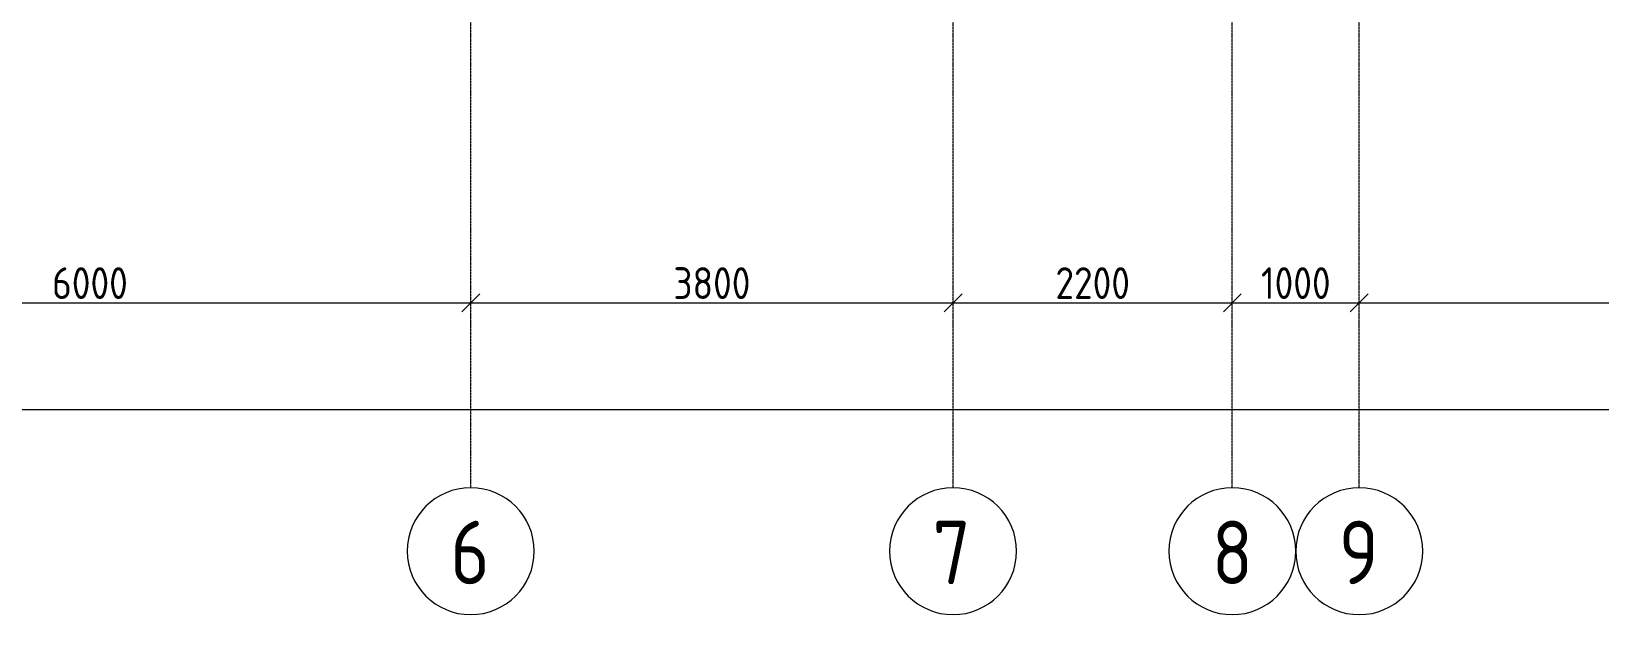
# Model space of a CAD drawing. Header units: millimetres. Extents: x -56773 to 221258, y -262288 to 26541.
# Drawn here: x 5338 to 17694, y -11974 to -7378 of the extents above; entities that cross this region are included whole.
import ezdxf

# ---------------------------------------------------------------- set-up
doc = ezdxf.new("R2010")
doc.units = ezdxf.units.MM
doc.linetypes.add('ADSK_Линия сетки', pattern=[25, 20, -2.5, 0, -2.5])
doc.layers.add('Оси', color=7, linetype='Continuous', lineweight=9)
doc.layers.add('Размеры', color=7, linetype='Continuous', lineweight=9)
doc.styles.add('GOST Common', font='', dxfattribs={"width": 0.9, "height": 500})
doc.styles.add('GOST Common_2', font='', dxfattribs={"width": 0.9, "height": 250})
doc.styles.get('GOST Common').set_extended_font_data('GOST Common')
doc.styles.get('GOST Common_2').set_extended_font_data('GOST Common')
doc.dimstyles.new('ADSK_Основной_2_5_мм', dxfattribs={"dimscale": 304.8, "dimtxt": 251.428749, "dimasz": 0.463911, "dimexe": 0.492126, "dimexo": 0.984252, "dimgap": 0.098425, "dimtad": 1, "dimrnd": 0.01, "dimdsep": 46, "dimtxsty": 'GOST Common_2', "dimblk1": 'OBLIQUE', "dimblk2": 'OBLIQUE', "dimsah": 1, "dimcen": 0.09, "dimdle": 0.492126, "dimazin": 2, "dimtfac": 1, "dimtdec": 4, "dimtix": 1, "dimtmove": 0, "dimatfit": 3, "dimfxl": 1, "dimtvp": 1, "dimtolj": 1, "dimtzin": 0, "dimlwd": 20, "dimlwe": 20, "dimarcsym": 2})

# ---------------------------------------------------------------- blocks, each defined once
blk = doc.blocks.new('Ось сетки - Круг_Ø10 мм-8259-Кладочный план подвала')
at = {"layer": 'Оси', "lineweight": 20}
for start, end in [(360, 180), (180, 360)]:
    blk.add_arc((0, 0), 5, start, end, dxfattribs=at)
blk = doc.blocks.new('_Oblique')
at = {"color": 0, "linetype": 'ByBlock', "lineweight": -2}
blk.add_line((-0.5, -0.5), (0.5, 0.5), dxfattribs=at)
blk = doc.blocks.new('DIMBLOCK5-Кладочный план подвала')
at = {"layer": 'Defpoints', "color": 0, "lineweight": 25, "transparency": 16777216}
for p in [(2800, -9417), (8800, -9417), (8800, -9517)]:
    blk.add_point(p, dxfattribs=at)
at = {"layer": 'Размеры', "color": 0, "lineweight": 20, "transparency": 16777216}
for p, q in [((2650, -9517), (8950, -9517)), ((2800, -9717), (2800, -9667)), ((8800, -9717), (8800, -9667))]:
    blk.add_line(p, q, dxfattribs=at)
at = {"layer": 'Размеры', "color": 0, "lineweight": 20, "transparency": 16777216, "xscale": 141.4, "yscale": 141.4, "zscale": 141.4, "rotation": 180}
blk.add_blockref('_Oblique', (2800, -9517), dxfattribs=at)
at = {"layer": 'Размеры', "color": 0, "lineweight": 20, "transparency": 16777216, "xscale": 141.4, "yscale": 141.4, "zscale": 141.4}
blk.add_blockref('_Oblique', (8800, -9517), dxfattribs=at)
at = {"layer": 'Размеры', "color": 0, "lineweight": 9, "transparency": 16777216, "insert": (5800, -9362), "char_height": 250, "width": 756.84, "attachment_point": 5, "style": 'GOST Common_2'}
blk.add_mtext('\\A1;6000', dxfattribs=at)
blk = doc.blocks.new('DIMBLOCK6-Кладочный план подвала')
at = {"layer": 'Defpoints', "color": 0, "lineweight": 25, "transparency": 16777216}
for p in [(8800, -9417), (12600, -9417), (12600, -9517)]:
    blk.add_point(p, dxfattribs=at)
at = {"layer": 'Размеры', "color": 0, "lineweight": 20, "transparency": 16777216}
for p, q in [((8650, -9517), (12750, -9517)), ((8800, -9717), (8800, -9667)), ((12600, -9717), (12600, -9667))]:
    blk.add_line(p, q, dxfattribs=at)
at = {"layer": 'Размеры', "color": 0, "lineweight": 20, "transparency": 16777216, "xscale": 141.4, "yscale": 141.4, "zscale": 141.4, "rotation": 180}
blk.add_blockref('_Oblique', (8800, -9517), dxfattribs=at)
at = {"layer": 'Размеры', "color": 0, "lineweight": 20, "transparency": 16777216, "xscale": 141.4, "yscale": 141.4, "zscale": 141.4}
blk.add_blockref('_Oblique', (12600, -9517), dxfattribs=at)
at = {"layer": 'Размеры', "color": 0, "lineweight": 9, "transparency": 16777216, "insert": (10700, -9362), "char_height": 250, "width": 756.84, "attachment_point": 5, "style": 'GOST Common_2'}
blk.add_mtext('\\A1;3800', dxfattribs=at)
blk = doc.blocks.new('DIMBLOCK7-Кладочный план подвала')
at = {"layer": 'Defpoints', "color": 0, "lineweight": 25, "transparency": 16777216}
for p in [(12600, -9417), (14800, -9417), (14800, -9517)]:
    blk.add_point(p, dxfattribs=at)
at = {"layer": 'Размеры', "color": 0, "lineweight": 20, "transparency": 16777216}
for p, q in [((12450, -9517), (14950, -9517)), ((12600, -9717), (12600, -9667)), ((14800, -9717), (14800, -9667))]:
    blk.add_line(p, q, dxfattribs=at)
at = {"layer": 'Размеры', "color": 0, "lineweight": 20, "transparency": 16777216, "xscale": 141.4, "yscale": 141.4, "zscale": 141.4, "rotation": 180}
blk.add_blockref('_Oblique', (12600, -9517), dxfattribs=at)
at = {"layer": 'Размеры', "color": 0, "lineweight": 20, "transparency": 16777216, "xscale": 141.4, "yscale": 141.4, "zscale": 141.4}
blk.add_blockref('_Oblique', (14800, -9517), dxfattribs=at)
at = {"layer": 'Размеры', "color": 0, "lineweight": 9, "transparency": 16777216, "insert": (13700, -9362), "char_height": 250, "width": 756.84, "attachment_point": 5, "style": 'GOST Common_2'}
blk.add_mtext('\\A1;2200', dxfattribs=at)
blk = doc.blocks.new('DIMBLOCK8-Кладочный план подвала')
at = {"layer": 'Defpoints', "color": 0, "lineweight": 25, "transparency": 16777216}
for p in [(14800, -9417), (15800, -9417), (15800, -9517)]:
    blk.add_point(p, dxfattribs=at)
at = {"layer": 'Размеры', "color": 0, "lineweight": 20, "transparency": 16777216}
for p, q in [((14650, -9517), (15950, -9517)), ((14800, -9717), (14800, -9667)), ((15800, -9717), (15800, -9667))]:
    blk.add_line(p, q, dxfattribs=at)
at = {"layer": 'Размеры', "color": 0, "lineweight": 20, "transparency": 16777216, "xscale": 141.4, "yscale": 141.4, "zscale": 141.4, "rotation": 180}
blk.add_blockref('_Oblique', (14800, -9517), dxfattribs=at)
at = {"layer": 'Размеры', "color": 0, "lineweight": 20, "transparency": 16777216, "xscale": 141.4, "yscale": 141.4, "zscale": 141.4}
blk.add_blockref('_Oblique', (15800, -9517), dxfattribs=at)
at = {"layer": 'Размеры', "color": 0, "lineweight": 9, "transparency": 16777216, "insert": (15300, -9362), "char_height": 250, "width": 700.59, "attachment_point": 5, "style": 'GOST Common_2'}
blk.add_mtext('\\A1;1000', dxfattribs=at)
blk = doc.blocks.new('DIMBLOCK9-Кладочный план подвала')
at = {"layer": 'Defpoints', "color": 0, "lineweight": 25, "transparency": 16777216}
for p in [(15800, -9417), (21800, -9417), (21800, -9517)]:
    blk.add_point(p, dxfattribs=at)
at = {"layer": 'Размеры', "color": 0, "lineweight": 20, "transparency": 16777216}
for p, q in [((15650, -9517), (21950, -9517)), ((15800, -9717), (15800, -9667)), ((21800, -9717), (21800, -9667))]:
    blk.add_line(p, q, dxfattribs=at)
at = {"layer": 'Размеры', "color": 0, "lineweight": 20, "transparency": 16777216, "xscale": 141.4, "yscale": 141.4, "zscale": 141.4, "rotation": 180}
blk.add_blockref('_Oblique', (15800, -9517), dxfattribs=at)
at = {"layer": 'Размеры', "color": 0, "lineweight": 20, "transparency": 16777216, "xscale": 141.4, "yscale": 141.4, "zscale": 141.4}
blk.add_blockref('_Oblique', (21800, -9517), dxfattribs=at)
at = {"layer": 'Размеры', "color": 0, "lineweight": 9, "transparency": 16777216, "insert": (18800, -9362), "char_height": 250, "width": 756.84, "attachment_point": 5, "style": 'GOST Common_2'}
blk.add_mtext('\\A1;6000', dxfattribs=at)
blk = doc.blocks.new('DIMBLOCK25-Кладочный план подвала')
at = {"layer": 'Defpoints', "color": 0, "lineweight": 25, "transparency": 16777216}
for p in [(-19600, -10257), (61600, -10257), (61600, -10357)]:
    blk.add_point(p, dxfattribs=at)
at = {"layer": 'Размеры', "color": 0, "lineweight": 20, "transparency": 16777216}
for p, q in [((-19750, -10357), (61750, -10357)), ((-19600, -10557), (-19600, -10507)), ((61600, -10557), (61600, -10507))]:
    blk.add_line(p, q, dxfattribs=at)
at = {"layer": 'Размеры', "color": 0, "lineweight": 20, "transparency": 16777216, "xscale": 141.4, "yscale": 141.4, "zscale": 141.4, "rotation": 180}
blk.add_blockref('_Oblique', (-19600, -10357), dxfattribs=at)
at = {"layer": 'Размеры', "color": 0, "lineweight": 20, "transparency": 16777216, "xscale": 141.4, "yscale": 141.4, "zscale": 141.4}
blk.add_blockref('_Oblique', (61600, -10357), dxfattribs=at)
at = {"layer": 'Размеры', "color": 0, "lineweight": 9, "transparency": 16777216, "insert": (21000, -10202), "char_height": 250, "width": 889.8, "attachment_point": 5, "style": 'GOST Common_2'}
blk.add_mtext('\\A1;81200', dxfattribs=at)

msp = doc.modelspace()

# ---------------------------------------------------------------- linework, layer by layer
at = {"layer": 'Оси', "linetype": 'ADSK_Линия сетки', "lineweight": 5}
for p, q in [((8800, -10973.8823), (8800, 10027.4451)), ((12600, -10973.8823), (12600, 10027.4451)), ((14800, -10973.8823), (14800, 10027.4451)), ((15800, -10973.8823), (15800, 10027.4451))]:
    msp.add_line(p, q, dxfattribs=at)

# ---------------------------------------------------------------- block references
at = {"layer": 'Оси', "lineweight": 20, "xscale": 99.99999999999993, "yscale": 99.99999999999993, "zscale": 99.99999999999993}
for p in [(8800, -11473.8823), (12600, -11473.8823), (14800, -11473.8823), (15800, -11473.8823)]:
    msp.add_blockref('Ось сетки - Круг_Ø10 мм-8259-Кладочный план подвала', p, dxfattribs=at)

# ---------------------------------------------------------------- texts
at = {"layer": 'Оси', "char_height": 500, "width": 389.620125, "attachment_point": 1, "style": 'GOST Common'}
for s, insert in [('\\fGOST Common|b0|i0|c204|p34|;\\W.9;6', (8638.5193, -11234.0156)), ('\\fGOST Common|b0|i0|c204|p34|;\\W.9;7', (12438.5193, -11234.0156)), ('\\fGOST Common|b0|i0|c204|p34|;\\W.9;8', (14638.5193, -11234.0156)), ('\\fGOST Common|b0|i0|c204|p34|;\\W.9;9', (15638.5193, -11234.0156))]:
    msp.add_mtext(s, dxfattribs=dict(at, insert=insert))

# ---------------------------------------------------------------- dimensions: what is measured, and where the dimension line sits
at = {"layer": 'Размеры', "lineweight": 9}
for base, p1, p2, override, picture, middle in [((8800, -9517.2545), (2800, -9417.2696), (8800, -9417.2696), {"dimpost": '<>', "dimfxl": 6000}, 'DIMBLOCK5-Кладочный план подвала', (5800, -9362.2545)), ((12600, -9517.2545), (8800, -9417.2696), (12600, -9417.2696), {"dimpost": '<>', "dimfxl": 3800}, 'DIMBLOCK6-Кладочный план подвала', (10700, -9362.2545)), ((14800, -9517.2545), (12600, -9417.2696), (14800, -9417.2696), {"dimpost": '<>', "dimfxl": 2200}, 'DIMBLOCK7-Кладочный план подвала', (13700, -9362.2545)), ((15800, -9517.2545), (14800, -9417.2696), (15800, -9417.2696), {"dimpost": '<>', "dimfxl": 1000}, 'DIMBLOCK8-Кладочный план подвала', (15300, -9362.2545)), ((21800, -9517.2545), (15800, -9417.2696), (21800, -9417.2696), {"dimpost": '<>', "dimfxl": 6000}, 'DIMBLOCK9-Кладочный план подвала', (18800, -9362.2545)), ((61600, -10357.2545), (-19600, -10257.2696), (61600, -10257.2696), {"dimpost": '<>', "dimfxl": 81200}, 'DIMBLOCK25-Кладочный план подвала', (21000, -10202.2545))]:
    dim = msp.add_linear_dim(base=base, p1=p1, p2=p2, dimstyle='ADSK_Основной_2_5_мм', override=override, dxfattribs=at)
    dim.commit()
    dim.dimension.update_dxf_attribs({"geometry": picture, "text_midpoint": middle})

doc.saveas('drawing.dxf')
